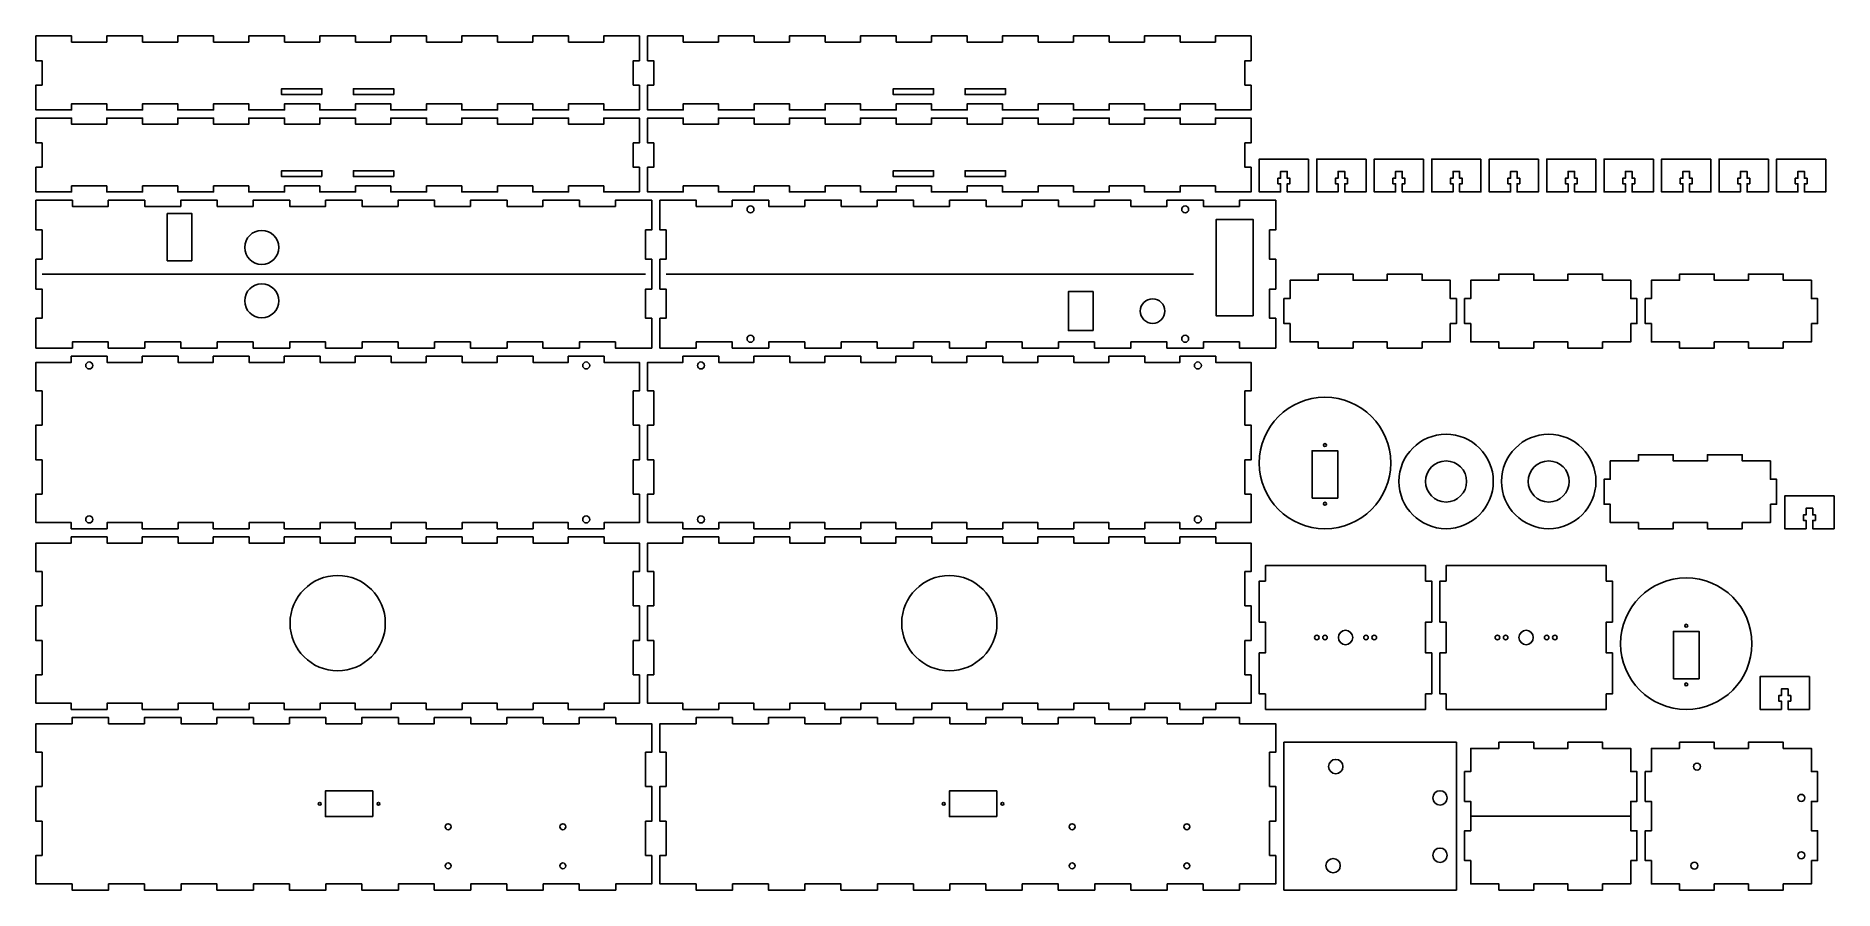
# Model space of a CAD drawing. Header units: millimetres. Extents: x 10 to 886, y 10 to 426.
import ezdxf

# ---------------------------------------------------------------- set-up
doc = ezdxf.new("R2010")
doc.units = ezdxf.units.MM
doc.layers.add('CORTE', color=1, linetype='CONTINUOUS')
doc.layers.add('GRAVACAO', color=5, linetype='CONTINUOUS')

msp = doc.modelspace()

# ---------------------------------------------------------------- linework, layer by layer
at = {"layer": 'CORTE', "color": 1}
for points in [[(304, 402.075), (301, 402.075), (301, 413.925), (304, 413.925), (304, 426), (286.6309, 426), (286.6309, 423), (269.4868, 423), (269.4868, 426), (252.0426, 426), (252.0426, 423), (234.8985, 423), (234.8985, 426), (217.4544, 426), (217.4544, 423), (200.3103, 423), (200.3103, 426), (182.8662, 426), (182.8662, 423), (165.7221, 423), (165.7221, 426), (148.2779, 426), (148.2779, 423), (131.1338, 423), (131.1338, 426), (113.6897, 426), (113.6897, 423), (96.5456, 423), (96.5456, 426), (79.1015, 426), (79.1015, 423), (61.9574, 423), (61.9574, 426), (44.5132, 426), (44.5132, 423), (27.3691, 423), (27.3691, 426), (10, 426), (10, 413.925), (13, 413.925), (13, 402.075), (10, 402.075), (10, 390), (27.3691, 390), (27.3691, 393), (44.5132, 393), (44.5132, 390), (61.9574, 390), (61.9574, 393), (79.1015, 393), (79.1015, 390), (96.5456, 390), (96.5456, 393), (113.6897, 393), (113.6897, 390), (131.1338, 390), (131.1338, 393), (148.2779, 393), (148.2779, 390), (165.7221, 390), (165.7221, 393), (182.8662, 393), (182.8662, 390), (200.3103, 390), (200.3103, 393), (217.4544, 393), (217.4544, 390), (234.8985, 390), (234.8985, 393), (252.0426, 393), (252.0426, 390), (269.4868, 390), (269.4868, 393), (286.6309, 393), (286.6309, 390), (304, 390)], [(602, 402.075), (599, 402.075), (599, 413.925), (602, 413.925), (602, 426), (584.6309, 426), (584.6309, 423), (567.4868, 423), (567.4868, 426), (550.0426, 426), (550.0426, 423), (532.8985, 423), (532.8985, 426), (515.4544, 426), (515.4544, 423), (498.3103, 423), (498.3103, 426), (480.8662, 426), (480.8662, 423), (463.7221, 423), (463.7221, 426), (446.2779, 426), (446.2779, 423), (429.1338, 423), (429.1338, 426), (411.6897, 426), (411.6897, 423), (394.5456, 423), (394.5456, 426), (377.1015, 426), (377.1015, 423), (359.9574, 423), (359.9574, 426), (342.5132, 426), (342.5132, 423), (325.3691, 423), (325.3691, 426), (308, 426), (308, 413.925), (311, 413.925), (311, 402.075), (308, 402.075), (308, 390), (325.3691, 390), (325.3691, 393), (342.5132, 393), (342.5132, 390), (359.9574, 390), (359.9574, 393), (377.1015, 393), (377.1015, 390), (394.5456, 390), (394.5456, 393), (411.6897, 393), (411.6897, 390), (429.1338, 390), (429.1338, 393), (446.2779, 393), (446.2779, 390), (463.7221, 390), (463.7221, 393), (480.8662, 393), (480.8662, 390), (498.3103, 390), (498.3103, 393), (515.4544, 393), (515.4544, 390), (532.8985, 390), (532.8985, 393), (550.0426, 393), (550.0426, 390), (567.4868, 390), (567.4868, 393), (584.6309, 393), (584.6309, 390), (602, 390)], [(149.35, 397.475), (149.35, 400.325), (129.65, 400.325), (129.65, 397.475)], [(184.35, 397.475), (184.35, 400.325), (164.65, 400.325), (164.65, 397.475)], [(447.35, 397.475), (447.35, 400.325), (427.65, 400.325), (427.65, 397.475)], [(482.35, 397.475), (482.35, 400.325), (462.65, 400.325), (462.65, 397.475)], [(304, 362.075), (301, 362.075), (301, 373.925), (304, 373.925), (304, 386), (286.6309, 386), (286.6309, 383), (269.4868, 383), (269.4868, 386), (252.0426, 386), (252.0426, 383), (234.8985, 383), (234.8985, 386), (217.4544, 386), (217.4544, 383), (200.3103, 383), (200.3103, 386), (182.8662, 386), (182.8662, 383), (165.7221, 383), (165.7221, 386), (148.2779, 386), (148.2779, 383), (131.1338, 383), (131.1338, 386), (113.6897, 386), (113.6897, 383), (96.5456, 383), (96.5456, 386), (79.1015, 386), (79.1015, 383), (61.9574, 383), (61.9574, 386), (44.5132, 386), (44.5132, 383), (27.3691, 383), (27.3691, 386), (10, 386), (10, 373.925), (13, 373.925), (13, 362.075), (10, 362.075), (10, 350), (27.3691, 350), (27.3691, 353), (44.5132, 353), (44.5132, 350), (61.9574, 350), (61.9574, 353), (79.1015, 353), (79.1015, 350), (96.5456, 350), (96.5456, 353), (113.6897, 353), (113.6897, 350), (131.1338, 350), (131.1338, 353), (148.2779, 353), (148.2779, 350), (165.7221, 350), (165.7221, 353), (182.8662, 353), (182.8662, 350), (200.3103, 350), (200.3103, 353), (217.4544, 353), (217.4544, 350), (234.8985, 350), (234.8985, 353), (252.0426, 353), (252.0426, 350), (269.4868, 350), (269.4868, 353), (286.6309, 353), (286.6309, 350), (304, 350)], [(602, 362.075), (599, 362.075), (599, 373.925), (602, 373.925), (602, 386), (584.6309, 386), (584.6309, 383), (567.4868, 383), (567.4868, 386), (550.0426, 386), (550.0426, 383), (532.8985, 383), (532.8985, 386), (515.4544, 386), (515.4544, 383), (498.3103, 383), (498.3103, 386), (480.8662, 386), (480.8662, 383), (463.7221, 383), (463.7221, 386), (446.2779, 386), (446.2779, 383), (429.1338, 383), (429.1338, 386), (411.6897, 386), (411.6897, 383), (394.5456, 383), (394.5456, 386), (377.1015, 386), (377.1015, 383), (359.9574, 383), (359.9574, 386), (342.5132, 386), (342.5132, 383), (325.3691, 383), (325.3691, 386), (308, 386), (308, 373.925), (311, 373.925), (311, 362.075), (308, 362.075), (308, 350), (325.3691, 350), (325.3691, 353), (342.5132, 353), (342.5132, 350), (359.9574, 350), (359.9574, 353), (377.1015, 353), (377.1015, 350), (394.5456, 350), (394.5456, 353), (411.6897, 353), (411.6897, 350), (429.1338, 350), (429.1338, 353), (446.2779, 353), (446.2779, 350), (463.7221, 350), (463.7221, 353), (480.8662, 353), (480.8662, 350), (498.3103, 350), (498.3103, 353), (515.4544, 353), (515.4544, 350), (532.8985, 350), (532.8985, 353), (550.0426, 353), (550.0426, 350), (567.4868, 350), (567.4868, 353), (584.6309, 353), (584.6309, 350), (602, 350)], [(149.35, 357.475), (149.35, 360.325), (129.65, 360.325), (129.65, 357.475)], [(184.35, 357.475), (184.35, 360.325), (164.65, 360.325), (164.65, 357.475)], [(447.35, 357.475), (447.35, 360.325), (427.65, 360.325), (427.65, 357.475)], [(482.35, 357.475), (482.35, 360.325), (462.65, 360.325), (462.65, 357.475)], [(630, 366), (606, 366), (606, 350), (616.4, 350), (616.4, 354), (615.1, 354), (615.1, 356.7), (616.4, 356.7), (616.4, 360), (619.6, 360), (619.6, 356.7), (620.9, 356.7), (620.9, 354), (619.6, 354), (619.6, 350), (630, 350)], [(658, 366), (634, 366), (634, 350), (644.4, 350), (644.4, 354), (643.1, 354), (643.1, 356.7), (644.4, 356.7), (644.4, 360), (647.6, 360), (647.6, 356.7), (648.9, 356.7), (648.9, 354), (647.6, 354), (647.6, 350), (658, 350)], [(686, 366), (662, 366), (662, 350), (672.4, 350), (672.4, 354), (671.1, 354), (671.1, 356.7), (672.4, 356.7), (672.4, 360), (675.6, 360), (675.6, 356.7), (676.9, 356.7), (676.9, 354), (675.6, 354), (675.6, 350), (686, 350)], [(714, 366), (690, 366), (690, 350), (700.4, 350), (700.4, 354), (699.1, 354), (699.1, 356.7), (700.4, 356.7), (700.4, 360), (703.6, 360), (703.6, 356.7), (704.9, 356.7), (704.9, 354), (703.6, 354), (703.6, 350), (714, 350)], [(742, 366), (718, 366), (718, 350), (728.4, 350), (728.4, 354), (727.1, 354), (727.1, 356.7), (728.4, 356.7), (728.4, 360), (731.6, 360), (731.6, 356.7), (732.9, 356.7), (732.9, 354), (731.6, 354), (731.6, 350), (742, 350)], [(770, 366), (746, 366), (746, 350), (756.4, 350), (756.4, 354), (755.1, 354), (755.1, 356.7), (756.4, 356.7), (756.4, 360), (759.6, 360), (759.6, 356.7), (760.9, 356.7), (760.9, 354), (759.6, 354), (759.6, 350), (770, 350)], [(798, 366), (774, 366), (774, 350), (784.4, 350), (784.4, 354), (783.1, 354), (783.1, 356.7), (784.4, 356.7), (784.4, 360), (787.6, 360), (787.6, 356.7), (788.9, 356.7), (788.9, 354), (787.6, 354), (787.6, 350), (798, 350)], [(826, 366), (802, 366), (802, 350), (812.4, 350), (812.4, 354), (811.1, 354), (811.1, 356.7), (812.4, 356.7), (812.4, 360), (815.6, 360), (815.6, 356.7), (816.9, 356.7), (816.9, 354), (815.6, 354), (815.6, 350), (826, 350)], [(854, 366), (830, 366), (830, 350), (840.4, 350), (840.4, 354), (839.1, 354), (839.1, 356.7), (840.4, 356.7), (840.4, 360), (843.6, 360), (843.6, 356.7), (844.9, 356.7), (844.9, 354), (843.6, 354), (843.6, 350), (854, 350)], [(882, 366), (858, 366), (858, 350), (868.4, 350), (868.4, 354), (867.1, 354), (867.1, 356.7), (868.4, 356.7), (868.4, 360), (871.6, 360), (871.6, 356.7), (872.9, 356.7), (872.9, 354), (871.6, 354), (871.6, 350), (882, 350)], [(310, 288.475), (307, 288.475), (307, 302.725), (310, 302.725), (310, 317.275), (307, 317.275), (307, 331.525), (310, 331.525), (310, 346), (292.2779, 346), (292.2779, 343), (274.7809, 343), (274.7809, 346), (256.9838, 346), (256.9838, 343), (239.4868, 343), (239.4868, 346), (221.6897, 346), (221.6897, 343), (204.1926, 343), (204.1926, 346), (186.3956, 346), (186.3956, 343), (168.8985, 343), (168.8985, 346), (151.1015, 346), (151.1015, 343), (133.6044, 343), (133.6044, 346), (115.8074, 346), (115.8074, 343), (98.3103, 343), (98.3103, 346), (80.5132, 346), (80.5132, 343), (63.0162, 343), (63.0162, 346), (45.2191, 346), (45.2191, 343), (27.7221, 343), (27.7221, 346), (10, 346), (10, 331.525), (13, 331.525), (13, 317.275), (10, 317.275), (10, 302.725), (13, 302.725), (13, 288.475), (10, 288.475), (10, 274), (27.7221, 274), (27.7221, 277), (45.2191, 277), (45.2191, 274), (63.0162, 274), (63.0162, 277), (80.5132, 277), (80.5132, 274), (98.3103, 274), (98.3103, 277), (115.8074, 277), (115.8074, 274), (133.6044, 274), (133.6044, 277), (151.1015, 277), (151.1015, 274), (168.8985, 274), (168.8985, 277), (186.3956, 277), (186.3956, 274), (204.1926, 274), (204.1926, 277), (221.6897, 277), (221.6897, 274), (239.4868, 274), (239.4868, 277), (256.9838, 277), (256.9838, 274), (274.7809, 274), (274.7809, 277), (292.2779, 277), (292.2779, 274), (310, 274)], [(614, 288.475), (611, 288.475), (611, 302.725), (614, 302.725), (614, 317.275), (611, 317.275), (611, 331.525), (614, 331.525), (614, 346), (596.2779, 346), (596.2779, 343), (578.7809, 343), (578.7809, 346), (560.9838, 346), (560.9838, 343), (543.4868, 343), (543.4868, 346), (525.6897, 346), (525.6897, 343), (508.1926, 343), (508.1926, 346), (490.3956, 346), (490.3956, 343), (472.8985, 343), (472.8985, 346), (455.1015, 346), (455.1015, 343), (437.6044, 343), (437.6044, 346), (419.8074, 346), (419.8074, 343), (402.3103, 343), (402.3103, 346), (384.5132, 346), (384.5132, 343), (367.0162, 343), (367.0162, 346), (349.2191, 346), (349.2191, 343), (331.7221, 343), (331.7221, 346), (314, 346), (314, 331.525), (317, 331.525), (317, 317.275), (314, 317.275), (314, 302.725), (317, 302.725), (317, 288.475), (314, 288.475), (314, 274), (331.7221, 274), (331.7221, 277), (349.2191, 277), (349.2191, 274), (367.0162, 274), (367.0162, 277), (384.5132, 277), (384.5132, 274), (402.3103, 274), (402.3103, 277), (419.8074, 277), (419.8074, 274), (437.6044, 274), (437.6044, 277), (455.1015, 277), (455.1015, 274), (472.8985, 274), (472.8985, 277), (490.3956, 277), (490.3956, 274), (508.1926, 274), (508.1926, 277), (525.6897, 277), (525.6897, 274), (543.4868, 274), (543.4868, 277), (560.9838, 277), (560.9838, 274), (578.7809, 274), (578.7809, 277), (596.2779, 277), (596.2779, 274), (614, 274)], [(86, 316.5), (86, 339.5), (74, 339.5), (74, 316.5)], [(603, 289.67), (603, 336.67), (585, 336.67), (585, 289.67)], [(699, 285.925), (702, 285.925), (702, 298.075), (699, 298.075), (699, 307), (685.275, 307), (685.275, 310), (668.325, 310), (668.325, 307), (651.675, 307), (651.675, 310), (634.725, 310), (634.725, 307), (621, 307), (621, 298.075), (618, 298.075), (618, 285.925), (621, 285.925), (621, 277), (634.725, 277), (634.725, 274), (651.675, 274), (651.675, 277), (668.325, 277), (668.325, 274), (685.275, 274), (685.275, 277), (699, 277)], [(787, 285.925), (790, 285.925), (790, 298.075), (787, 298.075), (787, 307), (773.275, 307), (773.275, 310), (756.325, 310), (756.325, 307), (739.675, 307), (739.675, 310), (722.725, 310), (722.725, 307), (709, 307), (709, 298.075), (706, 298.075), (706, 285.925), (709, 285.925), (709, 277), (722.725, 277), (722.725, 274), (739.675, 274), (739.675, 277), (756.325, 277), (756.325, 274), (773.275, 274), (773.275, 277), (787, 277)], [(875, 285.925), (878, 285.925), (878, 298.075), (875, 298.075), (875, 307), (861.275, 307), (861.275, 310), (844.325, 310), (844.325, 307), (827.675, 307), (827.675, 310), (810.725, 310), (810.725, 307), (797, 307), (797, 298.075), (794, 298.075), (794, 285.925), (797, 285.925), (797, 277), (810.725, 277), (810.725, 274), (827.675, 274), (827.675, 277), (844.325, 277), (844.325, 274), (861.275, 274), (861.275, 277), (875, 277)], [(525, 282.5), (525, 301.5), (513, 301.5), (513, 282.5)], [(304, 202.875), (301, 202.875), (301, 219.525), (304, 219.525), (304, 236.475), (301, 236.475), (301, 253.125), (304, 253.125), (304, 267), (286.7809, 267), (286.7809, 270), (269.3368, 270), (269.3368, 267), (252.1926, 267), (252.1926, 270), (234.7485, 270), (234.7485, 267), (217.6044, 267), (217.6044, 270), (200.1603, 270), (200.1603, 267), (183.0162, 267), (183.0162, 270), (165.5721, 270), (165.5721, 267), (148.4279, 267), (148.4279, 270), (130.9838, 270), (130.9838, 267), (113.8397, 267), (113.8397, 270), (96.3956, 270), (96.3956, 267), (79.2515, 267), (79.2515, 270), (61.8074, 270), (61.8074, 267), (44.6632, 267), (44.6632, 270), (27.2191, 270), (27.2191, 267), (10, 267), (10, 253.125), (13, 253.125), (13, 236.475), (10, 236.475), (10, 219.525), (13, 219.525), (13, 202.875), (10, 202.875), (10, 189), (27.2191, 189), (27.2191, 186), (44.6632, 186), (44.6632, 189), (61.8074, 189), (61.8074, 186), (79.2515, 186), (79.2515, 189), (96.3956, 189), (96.3956, 186), (113.8397, 186), (113.8397, 189), (130.9838, 189), (130.9838, 186), (148.4279, 186), (148.4279, 189), (165.5721, 189), (165.5721, 186), (183.0162, 186), (183.0162, 189), (200.1603, 189), (200.1603, 186), (217.6044, 186), (217.6044, 189), (234.7485, 189), (234.7485, 186), (252.1926, 186), (252.1926, 189), (269.3368, 189), (269.3368, 186), (286.7809, 186), (286.7809, 189), (304, 189)], [(602, 202.875), (599, 202.875), (599, 219.525), (602, 219.525), (602, 236.475), (599, 236.475), (599, 253.125), (602, 253.125), (602, 267), (584.7809, 267), (584.7809, 270), (567.3368, 270), (567.3368, 267), (550.1926, 267), (550.1926, 270), (532.7485, 270), (532.7485, 267), (515.6044, 267), (515.6044, 270), (498.1603, 270), (498.1603, 267), (481.0162, 267), (481.0162, 270), (463.5721, 270), (463.5721, 267), (446.4279, 267), (446.4279, 270), (428.9838, 270), (428.9838, 267), (411.8397, 267), (411.8397, 270), (394.3956, 270), (394.3956, 267), (377.2515, 267), (377.2515, 270), (359.8074, 270), (359.8074, 267), (342.6632, 267), (342.6632, 270), (325.2191, 270), (325.2191, 267), (308, 267), (308, 253.125), (311, 253.125), (311, 236.475), (308, 236.475), (308, 219.525), (311, 219.525), (311, 202.875), (308, 202.875), (308, 189), (325.2191, 189), (325.2191, 186), (342.6632, 186), (342.6632, 189), (359.8074, 189), (359.8074, 186), (377.2515, 186), (377.2515, 189), (394.3956, 189), (394.3956, 186), (411.8397, 186), (411.8397, 189), (428.9838, 189), (428.9838, 186), (446.4279, 186), (446.4279, 189), (463.5721, 189), (463.5721, 186), (481.0162, 186), (481.0162, 189), (498.1603, 189), (498.1603, 186), (515.6044, 186), (515.6044, 189), (532.7485, 189), (532.7485, 186), (550.1926, 186), (550.1926, 189), (567.3368, 189), (567.3368, 186), (584.7809, 186), (584.7809, 189), (602, 189)], [(631.75, 200.9), (644.25, 200.9), (644.25, 224), (631.75, 224)], [(855, 197.925), (858, 197.925), (858, 210.075), (855, 210.075), (855, 219), (841.275, 219), (841.275, 222), (824.325, 222), (824.325, 219), (807.675, 219), (807.675, 222), (790.725, 222), (790.725, 219), (777, 219), (777, 210.075), (774, 210.075), (774, 197.925), (777, 197.925), (777, 189), (790.725, 189), (790.725, 186), (807.675, 186), (807.675, 189), (824.325, 189), (824.325, 186), (841.275, 186), (841.275, 189), (855, 189)], [(886, 202), (862, 202), (862, 186), (872.4, 186), (872.4, 190), (871.1, 190), (871.1, 192.7), (872.4, 192.7), (872.4, 196), (875.6, 196), (875.6, 192.7), (876.9, 192.7), (876.9, 190), (875.6, 190), (875.6, 186), (886, 186)], [(304, 114.875), (301, 114.875), (301, 131.525), (304, 131.525), (304, 148.475), (301, 148.475), (301, 165.125), (304, 165.125), (304, 179), (286.7809, 179), (286.7809, 182), (269.3368, 182), (269.3368, 179), (252.1926, 179), (252.1926, 182), (234.7485, 182), (234.7485, 179), (217.6044, 179), (217.6044, 182), (200.1603, 182), (200.1603, 179), (183.0162, 179), (183.0162, 182), (165.5721, 182), (165.5721, 179), (148.4279, 179), (148.4279, 182), (130.9838, 182), (130.9838, 179), (113.8397, 179), (113.8397, 182), (96.3956, 182), (96.3956, 179), (79.2515, 179), (79.2515, 182), (61.8074, 182), (61.8074, 179), (44.6632, 179), (44.6632, 182), (27.2191, 182), (27.2191, 179), (10, 179), (10, 165.125), (13, 165.125), (13, 148.475), (10, 148.475), (10, 131.525), (13, 131.525), (13, 114.875), (10, 114.875), (10, 101), (27.2191, 101), (27.2191, 98), (44.6632, 98), (44.6632, 101), (61.8074, 101), (61.8074, 98), (79.2515, 98), (79.2515, 101), (96.3956, 101), (96.3956, 98), (113.8397, 98), (113.8397, 101), (130.9838, 101), (130.9838, 98), (148.4279, 98), (148.4279, 101), (165.5721, 101), (165.5721, 98), (183.0162, 98), (183.0162, 101), (200.1603, 101), (200.1603, 98), (217.6044, 98), (217.6044, 101), (234.7485, 101), (234.7485, 98), (252.1926, 98), (252.1926, 101), (269.3368, 101), (269.3368, 98), (286.7809, 98), (286.7809, 101), (304, 101)], [(602, 114.875), (599, 114.875), (599, 131.525), (602, 131.525), (602, 148.475), (599, 148.475), (599, 165.125), (602, 165.125), (602, 179), (584.7809, 179), (584.7809, 182), (567.3368, 182), (567.3368, 179), (550.1926, 179), (550.1926, 182), (532.7485, 182), (532.7485, 179), (515.6044, 179), (515.6044, 182), (498.1603, 182), (498.1603, 179), (481.0162, 179), (481.0162, 182), (463.5721, 182), (463.5721, 179), (446.4279, 179), (446.4279, 182), (428.9838, 182), (428.9838, 179), (411.8397, 179), (411.8397, 182), (394.3956, 182), (394.3956, 179), (377.2515, 179), (377.2515, 182), (359.8074, 182), (359.8074, 179), (342.6632, 179), (342.6632, 182), (325.2191, 182), (325.2191, 179), (308, 179), (308, 165.125), (311, 165.125), (311, 148.475), (308, 148.475), (308, 131.525), (311, 131.525), (311, 114.875), (308, 114.875), (308, 101), (325.2191, 101), (325.2191, 98), (342.6632, 98), (342.6632, 101), (359.8074, 101), (359.8074, 98), (377.2515, 98), (377.2515, 101), (394.3956, 101), (394.3956, 98), (411.8397, 98), (411.8397, 101), (428.9838, 101), (428.9838, 98), (446.4279, 98), (446.4279, 101), (463.5721, 101), (463.5721, 98), (481.0162, 98), (481.0162, 101), (498.1603, 101), (498.1603, 98), (515.6044, 98), (515.6044, 101), (532.7485, 101), (532.7485, 98), (550.1926, 98), (550.1926, 101), (567.3368, 101), (567.3368, 98), (584.7809, 98), (584.7809, 101), (602, 101)], [(609, 98), (687, 98), (687, 105.5), (690, 105.5), (690, 125.5), (687, 125.5), (687, 140.5), (690, 140.5), (690, 160.5), (687, 160.5), (687, 168), (609, 168), (609, 160.5), (606, 160.5), (606, 140.5), (609, 140.5), (609, 125.5), (606, 125.5), (606, 105.5), (609, 105.5)], [(697, 98), (775, 98), (775, 105.5), (778, 105.5), (778, 125.5), (775, 125.5), (775, 140.5), (778, 140.5), (778, 160.5), (775, 160.5), (775, 168), (697, 168), (697, 160.5), (694, 160.5), (694, 140.5), (697, 140.5), (697, 125.5), (694, 125.5), (694, 105.5), (697, 105.5)], [(807.75, 112.9), (820.25, 112.9), (820.25, 136), (807.75, 136)], [(874, 114), (850, 114), (850, 98), (860.4, 98), (860.4, 102), (859.1, 102), (859.1, 104.7), (860.4, 104.7), (860.4, 108), (863.6, 108), (863.6, 104.7), (864.9, 104.7), (864.9, 102), (863.6, 102), (863.6, 98), (874, 98)], [(310, 26.875), (307, 26.875), (307, 43.525), (310, 43.525), (310, 60.475), (307, 60.475), (307, 77.125), (310, 77.125), (310, 91), (292.4279, 91), (292.4279, 94), (274.6309, 94), (274.6309, 91), (257.1338, 91), (257.1338, 94), (239.3368, 94), (239.3368, 91), (221.8397, 91), (221.8397, 94), (204.0426, 94), (204.0426, 91), (186.5456, 91), (186.5456, 94), (168.7485, 94), (168.7485, 91), (151.2515, 91), (151.2515, 94), (133.4544, 94), (133.4544, 91), (115.9574, 91), (115.9574, 94), (98.1603, 94), (98.1603, 91), (80.6632, 91), (80.6632, 94), (62.8662, 94), (62.8662, 91), (45.3691, 91), (45.3691, 94), (27.5721, 94), (27.5721, 91), (10, 91), (10, 77.125), (13, 77.125), (13, 60.475), (10, 60.475), (10, 43.525), (13, 43.525), (13, 26.875), (10, 26.875), (10, 13), (27.5721, 13), (27.5721, 10), (45.3691, 10), (45.3691, 13), (62.8662, 13), (62.8662, 10), (80.6632, 10), (80.6632, 13), (98.1603, 13), (98.1603, 10), (115.9574, 10), (115.9574, 13), (133.4544, 13), (133.4544, 10), (151.2515, 10), (151.2515, 13), (168.7485, 13), (168.7485, 10), (186.5456, 10), (186.5456, 13), (204.0426, 13), (204.0426, 10), (221.8397, 10), (221.8397, 13), (239.3368, 13), (239.3368, 10), (257.1338, 10), (257.1338, 13), (274.6309, 13), (274.6309, 10), (292.4279, 10), (292.4279, 13), (310, 13)], [(614, 26.875), (611, 26.875), (611, 43.525), (614, 43.525), (614, 60.475), (611, 60.475), (611, 77.125), (614, 77.125), (614, 91), (596.4279, 91), (596.4279, 94), (578.6309, 94), (578.6309, 91), (561.1338, 91), (561.1338, 94), (543.3368, 94), (543.3368, 91), (525.8397, 91), (525.8397, 94), (508.0426, 94), (508.0426, 91), (490.5456, 91), (490.5456, 94), (472.7485, 94), (472.7485, 91), (455.2515, 91), (455.2515, 94), (437.4544, 94), (437.4544, 91), (419.9574, 91), (419.9574, 94), (402.1603, 94), (402.1603, 91), (384.6632, 91), (384.6632, 94), (366.8662, 94), (366.8662, 91), (349.3691, 91), (349.3691, 94), (331.5721, 94), (331.5721, 91), (314, 91), (314, 77.125), (317, 77.125), (317, 60.475), (314, 60.475), (314, 43.525), (317, 43.525), (317, 26.875), (314, 26.875), (314, 13), (331.5721, 13), (331.5721, 10), (349.3691, 10), (349.3691, 13), (366.8662, 13), (366.8662, 10), (384.6632, 10), (384.6632, 13), (402.1603, 13), (402.1603, 10), (419.9574, 10), (419.9574, 13), (437.4544, 13), (437.4544, 10), (455.2515, 10), (455.2515, 13), (472.7485, 13), (472.7485, 10), (490.5456, 10), (490.5456, 13), (508.0426, 13), (508.0426, 10), (525.8397, 10), (525.8397, 13), (543.3368, 13), (543.3368, 10), (561.1338, 10), (561.1338, 13), (578.6309, 13), (578.6309, 10), (596.4279, 10), (596.4279, 13), (614, 13)], [(702, 10), (702, 82), (618, 82), (618, 10)], [(787, 24.325), (790, 24.325), (790, 38.875), (787, 38.875), (787, 53.125), (790, 53.125), (790, 67.675), (787, 67.675), (787, 79), (773.275, 79), (773.275, 82), (756.325, 82), (756.325, 79), (739.675, 79), (739.675, 82), (722.725, 82), (722.725, 79), (709, 79), (709, 67.675), (706, 67.675), (706, 53.125), (709, 53.125), (709, 38.875), (706, 38.875), (706, 24.325), (709, 24.325), (709, 13), (722.725, 13), (722.725, 10), (739.675, 10), (739.675, 13), (756.325, 13), (756.325, 10), (773.275, 10), (773.275, 13), (787, 13)], [(875, 24.325), (878, 24.325), (878, 38.875), (875, 38.875), (875, 53.125), (878, 53.125), (878, 67.675), (875, 67.675), (875, 79), (861.275, 79), (861.275, 82), (844.325, 82), (844.325, 79), (827.675, 79), (827.675, 82), (810.725, 82), (810.725, 79), (797, 79), (797, 67.675), (794, 67.675), (794, 53.125), (797, 53.125), (797, 38.875), (794, 38.875), (794, 24.325), (797, 24.325), (797, 13), (810.725, 13), (810.725, 10), (827.675, 10), (827.675, 13), (844.325, 13), (844.325, 10), (861.275, 10), (861.275, 13), (875, 13)], [(174.1, 45.75), (174.1, 58.25), (151, 58.25), (151, 45.75)], [(478.1, 45.75), (478.1, 58.25), (455, 58.25), (455, 45.75)]]:
    msp.add_lwpolyline(points, close=True, dxfattribs=at)
for centre, radius in [((358.1176, 341.5), 1.7), ((569.8824, 341.5), 1.7), ((120, 323), 8.3), ((120, 297), 8.3), ((554, 292), 6), ((358.1176, 278.5), 1.7), ((569.8824, 278.5), 1.7), ((35.9412, 265.5), 1.7), ((278.0588, 265.5), 1.7), ((333.9412, 265.5), 1.7), ((576.0588, 265.5), 1.7), ((638, 218), 32), ((697, 209), 23), ((747, 209), 23), ((638, 226.75), 0.7), ((697, 209), 10), ((747, 209), 10), ((638, 198.15), 0.7), ((35.9412, 190.5), 1.7), ((278.0588, 190.5), 1.7), ((333.9412, 190.5), 1.7), ((576.0588, 190.5), 1.7), ((157, 140), 23.2), ((455, 140), 23.2), ((814, 130), 32), ((634, 133), 1.1), ((638, 133), 1.1), ((648, 133), 3.5), ((658, 133), 1.1), ((662, 133), 1.1), ((722, 133), 1.1), ((726, 133), 1.1), ((736, 133), 3.5), ((746, 133), 1.1), ((750, 133), 1.1), ((814, 138.75), 0.7), ((814, 110.15), 0.7), ((643.24, 70.13), 3.5), ((819.24, 70.13), 1.7), ((148.25, 52), 0.7), ((176.85, 52), 0.7), ((452.25, 52), 0.7), ((480.85, 52), 0.7), ((694.04, 54.89), 3.5), ((870.04, 54.89), 1.7), ((210.81, 40.825), 1.45), ((266.69, 40.825), 1.45), ((514.81, 40.825), 1.45), ((570.69, 40.825), 1.45), ((694.04, 26.95), 3.5), ((870.04, 26.95), 1.7), ((210.81, 21.775), 1.45), ((266.69, 21.775), 1.45), ((514.81, 21.775), 1.45), ((570.69, 21.775), 1.45), ((641.97, 21.87), 3.5), ((817.97, 21.87), 1.7)]:
    msp.add_circle(centre, radius, dxfattribs=at)
at = {"layer": 'GRAVACAO', "color": 5}
for p, q in [((307, 310), (13, 310)), ((574, 310), (317, 310)), ((787, 46), (709, 46))]:
    msp.add_line(p, q, dxfattribs=at)

doc.saveas('drawing.dxf')
